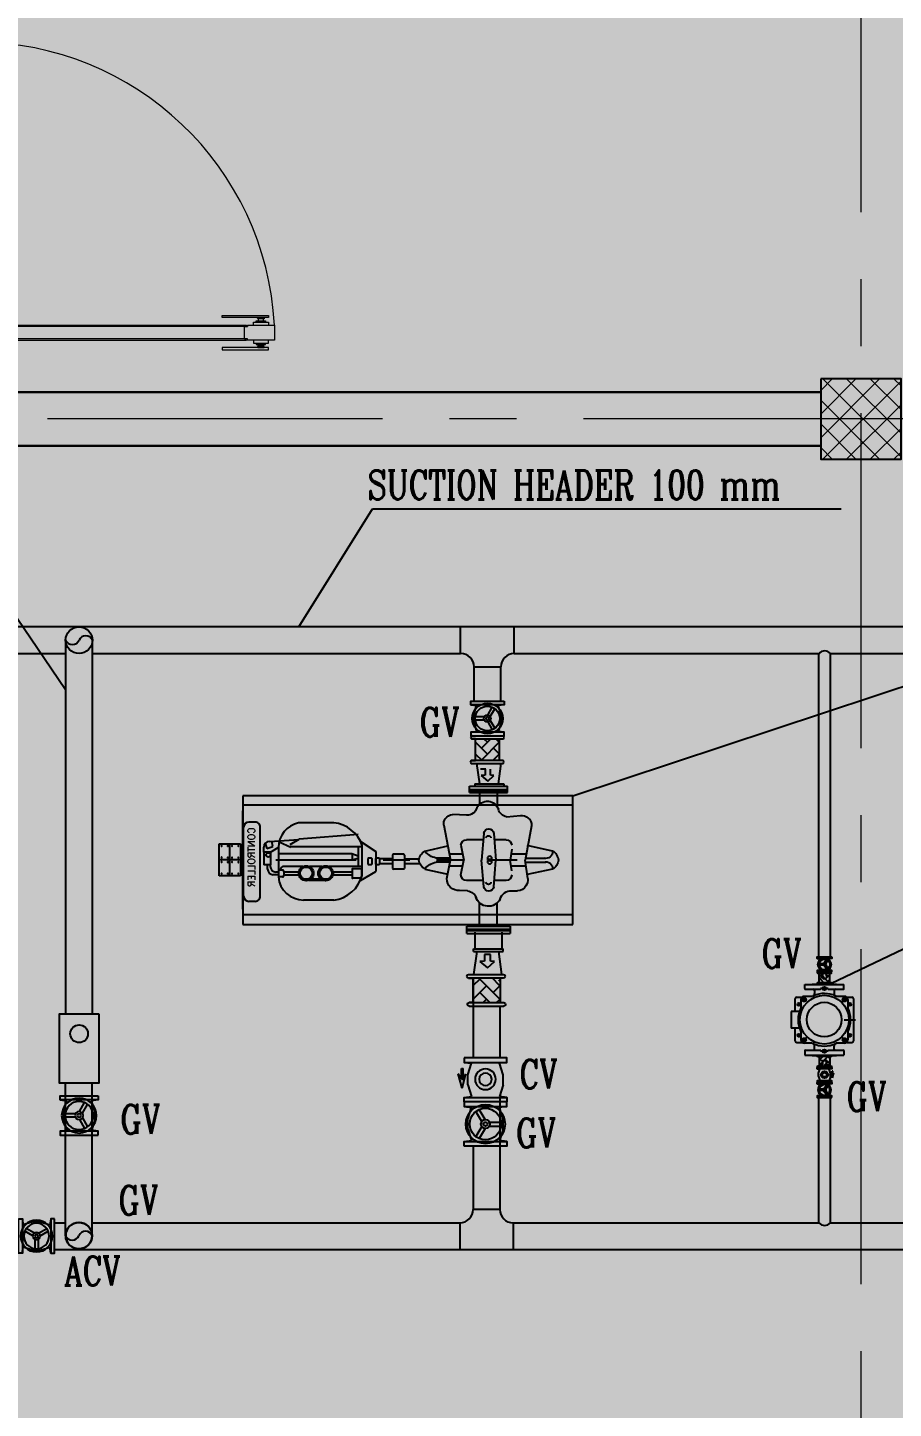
# Model space of a CAD drawing. Extents: x 846 to 947, y 375 to 797.
# Drawn here: x 849.46 to 852.7, y 404.79 to 409.94 of the extents above; entities that cross this region are included whole.
import ezdxf

# ---------------------------------------------------------------- set-up
doc = ezdxf.new("R2010")
doc.units = 0
doc.header["$MEASUREMENT"] = 0
doc.linetypes.add('CENTER', pattern=[2, 1.25, -0.25, 0.25, -0.25])
doc.linetypes.add('CENTERX2', pattern=[4, 2.5, -0.5, 0.5, -0.5])
doc.layers.get('0').update_dxf_attribs({"color": 252, "linetype": 'CONTINUOUS', "lineweight": 30})
for name, color, linetype, lineweight in [('axis', 252, 'CENTERX2', 5), ('Column', 252, 'CONTINUOUS', 25), ('Dim int', 252, 'CONTINUOUS', 5), ('DOOR', 252, 'CONTINUOUS', 9), ('hatch', 252, 'CONTINUOUS', 9), ('P-TEXT', 1, 'CONTINUOUS', 25), ('PIPING', 1, 'CONTINUOUS', 30), ('Wall', 252, 'CONTINUOUS', 30)]:
    doc.layers.add(name, color=color, linetype=linetype, lineweight=lineweight)
for name, color, linetype in [('BODY', 7, 'CONTINUOUS'), ('CENTER', 1, 'CENTER'), ('F-PROT-EQPM', 220, 'CONTINUOUS'), ('Fire Piping', 1, 'CONTINUOUS'), ('LINE3', 5, 'CONTINUOUS'), ('LINE5', 6, 'CONTINUOUS'), ('OBJ', 5, 'CONTINUOUS'), ('P-1', 2, 'CONTINUOUS'), ('PIP', 244, 'CONTINUOUS'), ('RIT', 3, 'CONTINUOUS'), ('service water pipe', 7, 'CONTINUOUS')]:
    doc.layers.add(name, color=color, linetype=linetype)
doc.styles.add('Annotative', font='arial.ttf', dxfattribs={"height": 0.25})
doc.styles.add('ROMANC', font='romanc', dxfattribs={"height": 250})
doc.styles.add('ROMANT', font='romant.shx')
doc.dimstyles.new('Structural Dim', dxfattribs={"dimtxt": 0.25, "dimasz": 0.1, "dimexe": 0.1, "dimexo": 0.0625, "dimgap": 0.09, "dimtad": 1, "dimdec": 4, "dimzin": 0, "dimdsep": 46, "dimtxsty": 'Annotative', "dimblk": 'ARCHTICK', "dimcen": 0.1, "dimdle": 0.05, "dimadec": 0, "dimazin": 0, "dimtfac": 1, "dimtdec": 4, "dimtofl": 0, "dimtmove": 1, "dimatfit": 2, "dimldrblk": 'ARCHTICK', "dimfxl": 0.1, "dimfxlon": 1, "dimtolj": 1, "dimtzin": 0, "dimarcsym": 0})

# ---------------------------------------------------------------- blocks, each defined once
blk = doc.blocks.new('A$C24535602')
at = {"color": 136}
for p, q in [((0.1009, -0.0215), (0.1009, -0.0505)), ((0.1009, -0.0505), (0.1632, -0.0505)), ((0.1631, -0.0215), (0.1631, -0.0505)), ((0.1632, -0.0215), (0.1632, -0.0505))]:
    blk.add_line(p, q, dxfattribs=at)
for centre, radius in [((0.1316, 0.0731), 0.0913), ((0.1315, 0.0727), 0.0647)]:
    blk.add_circle(centre, radius, dxfattribs=at)
at = {"layer": 'BODY', "color": 136, "linetype": 'Continuous'}
for p, q in [((0.0477, 0.1564), (0.0477, 0.1758)), ((0.2095, 0.1826), (0.0545, 0.1826)), ((0.2163, 0.1564), (0.2163, 0.1758)), ((0.0156, 0.146), (0, 0.146)), ((0.0227, 0.1097), (0.0342, 0.1097)), ((0.2484, 0.146), (0.264, 0.146)), ((0.0227, 0.0363), (0.0342, 0.0363)), ((0.0477, -0.0298), (0.0477, -0.0103)), ((0.1009, -0.0365), (0.0545, -0.0365)), ((0.2095, -0.0365), (0.1629, -0.0365)), ((0.2163, -0.0298), (0.2163, -0.0103))]:
    blk.add_line(p, q, dxfattribs=at)
at = {"layer": 'BODY', "color": 136}
for p, q in [((0.0569, 0.1605), (0.0875, 0.1605)), ((0.1765, 0.1605), (0.2071, 0.1605)), ((-0.0014, 0.0274), (-0.0014, 0.1187)), ((0, 0.026), (0, 0.146)), ((0.0183, 0.0877), (0.0183, 0.1433)), ((0.0446, 0.1481), (0.0446, 0.1175)), ((0.2194, 0.1481), (0.2194, 0.1175)), ((0.2413, 0.1097), (0.2298, 0.1097)), ((0.2457, 0.0877), (0.2457, 0.1433)), ((0.264, 0.0274), (0.264, 0.146)), ((0.2654, 0.0274), (0.2654, 0.1187)), ((0.0183, 0.0027), (0.0183, 0.0584)), ((0.2457, 0.0027), (0.2457, 0.0584)), ((0, 0), (0, 0.026)), ((0.0156, 0), (0, 0)), ((0.0446, 0.0286), (0.0446, -0.002)), ((0.2194, 0.0286), (0.2194, -0.002)), ((0.2413, 0.0363), (0.2298, 0.0363)), ((0.2484, 0), (0.264, 0)), ((0.264, 0), (0.264, 0.0274)), ((0.0446, -0.002), (0.0446, -0.002)), ((0.0569, -0.0144), (0.0875, -0.0144)), ((0.1765, -0.0144), (0.2071, -0.0144))]:
    blk.add_line(p, q, dxfattribs=at)
at = {"layer": 'BODY', "color": 136, "linetype": 'CENTERX2'}
for p, q in [((-0.0014, 0.1187), (0, 0.1187)), ((0.2654, 0.1187), (0.264, 0.1187)), ((-0.0014, 0.0274), (0, 0.0274)), ((0.2654, 0.0274), (0.264, 0.0274))]:
    blk.add_line(p, q, dxfattribs=at)
at = {"layer": 'BODY', "color": 136}
for centre, radius in [((0.0569, 0.1481), 0.00708), ((0.0745, 0.1681), 0.00562), ((0.1895, 0.1681), 0.00562), ((0.2071, 0.1481), 0.00708), ((0.0569, 0.1481), 0.00619), ((0.2071, 0.1481), 0.00619), ((0.0151, 0.073), 0.0064), ((0.2489, 0.073), 0.0064), ((0.0569, -0.002), 0.00708), ((0.0569, -0.002), 0.00619), ((0.2071, -0.002), 0.00708), ((0.2071, -0.002), 0.00619), ((0.0745, -0.0221), 0.00562), ((0.1895, -0.0221), 0.00562)]:
    blk.add_circle(centre, radius, dxfattribs=at)
for centre, radius, start, end in [((0.0569, 0.1481), 0.0124, 90, 180), ((0.132, 0.073), 0.0981, 63.0494, 116.9506), ((0.2071, 0.1481), 0.0124, 0, 90), ((0.132, 0.073), 0.0981, 154.2157, 204.7815), ((0.0342, 0.1203), 0.0106, 270, 334.2157), ((0.132, 0.073), 0.0981, 153.0494, 154.2157), ((0.132, 0.073), 0.0981, 25.7843, 26.9506), ((0.132, 0.073), 0.0981, 334.2157, 25.7843), ((0.2298, 0.1203), 0.0106, 205.7843, 270), ((0.021, 0.0877), 0.0027, 180, 248.3314), ((0.021, 0.0584), 0.0027, 111.6686, 180), ((0.243, 0.0877), 0.0027, 291.6686, 0), ((0.243, 0.0584), 0.0027, 0, 68.3314), ((0.0156, 0.0027), 0.0027, 270, 0), ((0.0342, 0.0258), 0.0106, 25.7843, 90), ((0.132, 0.073), 0.0981, 204.7815, 206.9506), ((0.132, 0.073), 0.0981, 333.0494, 334.2157), ((0.2298, 0.0258), 0.0106, 90, 154.2157), ((0.2484, 0.0027), 0.0027, 180, 270), ((0.0569, -0.002), 0.0124, 180, 270), ((0.132, 0.073), 0.0981, 243.0494, 296.9506), ((0.2071, -0.002), 0.0124, 270, 0)]:
    blk.add_arc(centre, radius, start, end, dxfattribs=at)
at = {"layer": 'BODY', "color": 136, "linetype": 'Continuous'}
for centre, radius, start, end in [((0.0545, 0.1758), 0.00674, 90, 180), ((0.2095, 0.1758), 0.00674, 0, 90), ((0.0156, 0.1433), 0.0027, 0, 90), ((0.0227, 0.1142), 0.00449, 180, 270), ((0.2413, 0.1142), 0.00449, 270, 0), ((0.2484, 0.1433), 0.0027, 90, 180), ((0.0227, 0.0318), 0.00449, 90, 180), ((0.2413, 0.0318), 0.00449, 0, 90), ((0.0545, -0.0298), 0.00674, 180, 270), ((0.2095, -0.0298), 0.00674, 270, 0)]:
    blk.add_arc(centre, radius, start, end, dxfattribs=at)
at = {"layer": 'CENTER', "color": 136}
for p, q in [((0.068, 0.1681), (0.0814, 0.1681)), ((0.0745, 0.1749), (0.0745, 0.161)), ((0.196, 0.1681), (0.1826, 0.1681)), ((0.1895, 0.1749), (0.1895, 0.161)), ((0.066, 0.1391), (0.0507, 0.1543)), ((0.198, 0.1391), (0.2116, 0.1526)), ((0.0151, 0.0872), (0.0151, 0.0587)), ((0.2489, 0.0872), (0.2489, 0.0587)), ((0.0635, 0.0045), (0.0499, -0.0091)), ((0.198, 0.007), (0.2116, -0.0066)), ((0.068, -0.0221), (0.0814, -0.0221)), ((0.0745, -0.0284), (0.0745, -0.0146)), ((0.0745, -0.0288), (0.0745, -0.015)), ((0.196, -0.0221), (0.1826, -0.0221)), ((0.1895, -0.0288), (0.1895, -0.015))]:
    blk.add_line(p, q, dxfattribs=at)
at = {"layer": 'CENTER', "color": 136, "linetype": 'Continuous'}
for p, q in [((0.132, 0.1712), (0.132, 0.1898)), ((0.132, 0.1473), (0.132, 0.1632))]:
    blk.add_line(p, q, dxfattribs=at)
at = {"layer": 'OBJ', "color": 136, "linetype": 'Continuous'}
for points in [[(-0.018, 0.0729), (-0.0314, 0.0586), (-0.032, 0.0669), (-0.0463, 0.0669), (-0.0463, 0.0795), (-0.032, 0.0795), (-0.0314, 0.0889), (-0.018, 0.0729)], [(0.3121, 0.0729), (0.2987, 0.0586), (0.2981, 0.0669), (0.2838, 0.0669), (0.2838, 0.0795), (0.2981, 0.0795), (0.2987, 0.0889), (0.3121, 0.0729)]]:
    blk.add_lwpolyline(points, dxfattribs=at)
blk = doc.blocks.new('A$C20064249')
at = {"layer": 'service water pipe'}
h = blk.add_hatch(dxfattribs=at)
h.set_pattern_fill('AR-HBONE', color=1, scale=0.01, style=0)
h.set_pattern_definition([(45, (-1041.700677, 4589.40793), (0.08467176175, 0), [0.1796159307, -0.059871977]), (315, (-1041.65834, 4589.450266), (0.08467176175, 0), [0.1796159307, -0.059871977])])
h.paths.add_polyline_path([(0.1772, 0.209), (0.0221, 0.209), (0.0221, 0.0379), (0.1772, 0.0379)])
at = {"layer": 'service water pipe', "color": 1}
for p, q in [((0, 0.0137), (0, 0.2327)), ((0.0221, 0.0137), (0.0221, 0.2327)), ((0.0221, 0.209), (0.0221, 0.2327)), ((0.1772, 0.209), (0.0221, 0.209)), ((0.1559, 0.209), (0.163, 0.202)), ((0.1772, 0.2301), (0.1772, 0.0108)), ((0.1772, 0.2301), (0.1772, 0.209)), ((0.1993, 0.0111), (0.1993, 0.2304)), ((0.1772, 0.0379), (0.0221, 0.0379)), ((0.1772, 0.0379), (0.0221, 0.0379)), ((0.0221, 0.0379), (0.0221, 0.0137)), ((0.1772, 0.0111), (0.1772, 0.0379)), ((0.1772, 0.031), (0.1772, 0.0379))]:
    blk.add_line(p, q, dxfattribs=at)
for centre, start, end in [((0.0111, 0.2327), 89.99729, 179.99729), ((0.0111, 0.2327), 359.99729, 89.99729), ((0.1883, 0.2301), 89.99729, 179.99729), ((0.1883, 0.2301), 359.99729, 89.99729), ((0.0111, 0.0137), 179.99729, 269.99729), ((0.0111, 0.0137), 269.99729, 359.99729), ((0.1883, 0.0111), 179.99729, 269.99729), ((0.1883, 0.0111), 269.99729, 359.99729)]:
    blk.add_arc(centre, 0.0111, start, end, dxfattribs=at)
blk = doc.blocks.new('A$C1FE32D6A')
at = {"color": 1}
for p, q in [((0.0258, 0.2378), (0.031, 0.1968)), ((0.2217, 0.2378), (0.2166, 0.1968)), ((0.0959, 0.2172), (0.031, 0.1968)), ((0.1097, 0.1395), (0.0535, 0.172)), ((0.0959, 0.2172), (0.1516, 0.2172)), ((0.1379, 0.1395), (0.1941, 0.172)), ((0.1516, 0.2172), (0.2166, 0.1968)), ((0.0988, 0.1208), (0.0426, 0.1532)), ((0.1129, 0.0964), (0.1129, 0.0315)), ((0.1346, 0.0964), (0.1346, 0.0315)), ((0.1487, 0.1208), (0.2049, 0.1532)), ((0.0258, 0), (0.031, 0.041)), ((0.0959, 0.0206), (0.031, 0.041)), ((0.0959, 0.0206), (0.1516, 0.0206)), ((0.1516, 0.0206), (0.2166, 0.041)), ((0.2217, 0), (0.2166, 0.041))]:
    blk.add_line(p, q, dxfattribs=at)
for points in [[(0, 0.2378), (0.0259, 0.2378), (0.0259, 0), (0, 0)], [(0.2475, 0.2378), (0.2216, 0.2378), (0.2216, 0), (0.2475, 0)]]:
    blk.add_lwpolyline(points, close=True, dxfattribs=at)
for radius in [0.1097, 0.0881, 0.025, 0.0111]:
    blk.add_circle((0.1238, 0.1189), radius, dxfattribs=at)
blk = doc.blocks.new('A$C368C4DF1')
at = {"color": 1}
for p, q in [((-0.0948, 0.1189), (-0.0896, 0.0779)), ((-0.0246, 0.0983), (-0.0896, 0.0779)), ((0, 0.1349), (-0.06, 0.1349)), ((-0.06, 0.1349), (-0.06, 0.1255)), ((0, 0.1255), (-0.06, 0.1255)), ((0.0498, 0.1302), (-0.0313, 0.153)), ((0, 0.1349), (-0.0313, 0.153)), ((0.0498, 0.1302), (-0.0308, 0.1092)), ((-0.0006, 0.1255), (-0.0308, 0.1092)), ((0.031, 0.0983), (-0.0246, 0.0983)), ((0, 0.1349), (0, 0.1255)), ((0.031, 0.0983), (0.096, 0.0779)), ((0.1012, 0.1189), (0.096, 0.0779)), ((-0.0948, -0.1189), (-0.0896, -0.0779)), ((-0.0246, -0.0983), (-0.0896, -0.0779)), ((0.031, -0.0983), (-0.0246, -0.0983)), ((0.031, -0.0983), (0.096, -0.0779)), ((0.1012, -0.1189), (0.096, -0.0779))]:
    blk.add_line(p, q, dxfattribs=at)
for points in [[(-0.1206, 0.1189), (-0.0946, 0.1189), (-0.0946, -0.1189), (-0.1206, -0.1189)], [(0.1269, 0.1189), (0.101, 0.1189), (0.101, -0.1189), (0.1269, -0.1189)]]:
    blk.add_lwpolyline(points, close=True, dxfattribs=at)
for radius in [0.058, 0.0351]:
    blk.add_circle((0, 0), radius, dxfattribs=at)
blk = doc.blocks.new('ETRTR R')
at = {"layer": 'CENTER', "color": 136}
blk.add_line((131268.2, -629653.4, 0), (131268.2, -628424.1, 0), dxfattribs=at)
at = {"layer": 'F-PROT-EQPM', "color": 136, "ltscale": 425}
for p, q in [((131341.8, -628264.1, 0), (131192.3, -628264.1, 0)), ((131192.3, -628264.1, 0), (131192.3, -628363.8, 0)), ((131267.1, -628363.8, 0), (131267.1, -628264.1, 0)), ((131341.8, -628363.8, 0), (131341.8, -628264.1, 0)), ((131341.8, -628313.9, 0), (131192.3, -628313.9, 0)), ((131192.3, -628363.8, 0), (131341.8, -628363.8, 0)), ((130953.5, -629432.3, 0), (130923.4, -629432.3, 0)), ((130923.4, -629432.3, 0), (130923.4, -629608.2, 0)), ((130939.2, -629432.3, 0), (130939.2, -629608.2, 0)), ((130943.1, -629432.3, 0), (130943.1, -629608.2, 0)), ((130953.5, -629432.3, 0), (130953.5, -629608.2, 0)), ((131576.8, -629418.8, 0), (131576.8, -629621.6, 0)), ((131610.6, -629418.8, 0), (131576.8, -629418.8, 0)), ((131590.5, -629418.8, 0), (131590.5, -629621.6, 0)), ((131596.9, -629418.8, 0), (131596.9, -629621.6, 0)), ((131610.6, -629418.8, 0), (131610.6, -629621.6, 0)), ((130953.5, -629460.2, 0), (130953.5, -629580.2, 0)), ((131576.8, -629460.2, 0), (131576.8, -629580.2, 0)), ((130953.5, -629608.2, 0), (130923.4, -629608.2, 0)), ((131576.8, -629621.6, 0), (131610.6, -629621.6, 0))]:
    blk.add_line(p, q, dxfattribs=at)
at = {"layer": 'F-PROT-EQPM', "color": 136, "ltscale": 425, "extrusion": (4.93434e-17, 4.93434e-17, -1)}
for centre, start_param, end_param in [((131202.6, -628274.9, 0), 2.356194, 5.497787), ((131202.6, -628274.9, 0), -0.785398, 2.356194), ((131256.6, -628274.9, 0), 2.356194, 5.497787), ((131256.6, -628274.9, 0), -0.785398, 2.356194), ((131277.5, -628274.9, 0), 2.356194, 5.497787), ((131277.5, -628274.9, 0), -0.785398, 2.356194), ((131331.5, -628274.9, 0), 2.356194, 5.497787), ((131331.5, -628274.9, 0), -0.785398, 2.356194), ((131202.5, -628352.9, 0), -0.785398, 2.356194), ((131277.5, -628352.9, 0), 2.356194, 5.497787), ((131331.5, -628352.9, 0), -0.785398, 2.356194)]:
    blk.add_ellipse(centre, major_axis=(1.01, 1.01), ratio=1, start_param=start_param, end_param=end_param, dxfattribs=at)
at = {"layer": 'F-PROT-EQPM', "color": 136, "ltscale": 425, "extrusion": (1e-16, 1e-16, -1)}
for centre, start_param, end_param in [((131202.6, -628304.3, 0), 3.926991, 7.068583), ((131202.6, -628323.6, 0), 3.926991, 7.068583), ((131202.6, -628304.3, 0), 0.785398, 3.926991), ((131256.6, -628304.3, 0), 3.926991, 7.068583), ((131256.6, -628323.6, 0), 3.926991, 7.068583), ((131256.6, -628304.3, 0), 0.785398, 3.926991), ((131256.6, -628323.6, 0), 0.785398, 3.926991), ((131277.5, -628304.3, 0), 0.785398, 3.926991), ((131331.5, -628304.3, 0), 3.926991, 7.068583), ((131331.5, -628323.6, 0), 3.926991, 7.068583), ((131331.5, -628304.3, 0), 0.785398, 3.926991), ((131331.5, -628323.6, 0), 0.785398, 3.926991), ((131202.5, -628352.9, 0), 3.926991, 7.068583), ((131256.6, -628352.9, 0), 3.926991, 7.068583), ((131256.6, -628352.9, 0), 0.785398, 3.926991), ((131277.5, -628352.9, 0), 0.785398, 3.926991), ((131331.5, -628352.9, 0), 3.926991, 7.068583)]:
    blk.add_ellipse(centre, major_axis=(-1.01, 1.01), ratio=1, start_param=start_param, end_param=end_param, dxfattribs=at)
at = {"layer": 'F-PROT-EQPM', "color": 136, "ltscale": 425, "extrusion": (4.93435e-17, 4.93435e-17, -1)}
for centre, start_param, end_param in [((131202.6, -628323.6, 0), -0.785398, 2.356194), ((131277.5, -628304.3, 0), 2.356194, 5.497787), ((131277.5, -628323.6, 0), 2.356194, 5.497787), ((131277.5, -628323.6, 0), -0.785398, 2.356194)]:
    blk.add_ellipse(centre, major_axis=(1.01, 1.01), ratio=1, start_param=start_param, end_param=end_param, dxfattribs=at)
at = {"layer": 'LINE3', "color": 136}
for p, q in [((131173.1, -629497.4, 0), (131173.1, -629418, 0)), ((131199.4, -629391.7, 0), (131268.2, -629404.4, 0)), ((131337, -629391.7, 0), (131268.2, -629404.4, 0)), ((131363.3, -629497.4, 0), (131363.3, -629418, 0)), ((131143.7, -629498.3, 0), (131268.2, -629488.3, 0)), ((131392.7, -629498.3, 0), (131268.2, -629488.3, 0)), ((131143.7, -629544.9, 0), (131268.2, -629554.8, 0)), ((131173.1, -629602.1, 0), (131173.1, -629545.7, 0)), ((131392.7, -629544.9, 0), (131268.2, -629554.8, 0)), ((131363.3, -629602.1, 0), (131363.3, -629545.7, 0)), ((131217.9, -629628.5, 0), (131268.2, -629621.8, 0)), ((131318.5, -629628.5, 0), (131268.2, -629621.8, 0))]:
    blk.add_line(p, q, dxfattribs=at)
for centre, radius, start, end in [((131199.4, -629418, 0), 26.3, 90, 180), ((131337, -629418, 0), 26.3, 0, 90), ((131146.4, -629521.6, 0), 23.4, 96.62297, 263.37703), ((131390, -629521.6, 0), 23.4, 276.62297, 83.37703), ((131166.2, -629520, 0), 11.7, 96.62297, 263.37703), ((131370.1, -629520, 0), 11.7, 276.62297, 83.37703), ((131199.4, -629602.1, 0), 26.3, 180, 270), ((131337, -629602.1, 0), 26.3, 270, 0)]:
    blk.add_arc(centre, radius, start, end, dxfattribs=at)
at = {"layer": 'LINE5', "color": 136}
for p, q in [((130968.2, -628374.2, 0), (131568.2, -628374.2, 0)), ((130968.2, -629914.2, 0), (130968.2, -628374.2, 0)), ((131012.3, -629914.2, 0), (131012.3, -628374.2, 0)), ((131497.3, -628374.2, 0), (131039, -628374.2, 0)), ((131524, -629914.2, 0), (131524, -628374.2, 0)), ((131568.2, -628374.2, 0), (131568.2, -629914.2, 0)), ((131203.6, -628540.1, 0), (131348.6, -628540.1, 0)), ((131094.2, -628797.9, 0), (131094.2, -628634.2, 0)), ((131454.8, -628798.4, 0), (131454.8, -628657.9, 0)), ((131343.8, -628931.1, 0), (131198.8, -628931.1, 0)), ((131058.2, -629418.2, 0), (131054.9, -629352.9, 0)), ((131106, -629311.6, 0), (131268.2, -629342.3, 0)), ((131354.8, -629326.2, 0), (131268.2, -629342.3, 0)), ((131411.3, -629422.6, 0), (131409.5, -629385.2, 0)), ((131065.9, -629603.9, 0), (131059.6, -629669, 0)), ((131411.2, -629629.3, 0), (131412.2, -629656.3, 0)), ((131108, -629721.1, 0), (131268.2, -629691.5, 0)), ((131354.4, -629703.1, 0), (131268.2, -629691.5, 0)), ((131568.2, -629914.2, 0), (130968.2, -629914.2, 0))]:
    blk.add_line(p, q, dxfattribs=at)
for centre, radius, start, end in [((131356.4, -629379.6, 0), 53.4, 354.01763, 91.70398), ((131463.2, -629414, 0), 52.6, 189.50046, 254.39661), ((131422.2, -629520.2, 0), 61.6, 296.90093, 73.01907), ((131463.6, -629625.9, 0), 52.6, 104.99136, 183.72888), ((131361.1, -629653.2, 0), 50.4, 262.33356, 303.67246), ((131359.8, -629651.3, 0), 52.6, 303.67246, 354.58304)]:
    blk.add_arc(centre, radius, start, end, dxfattribs=at)
at = {"layer": 'LINE5', "color": 136, "extrusion": (5.89983e-17, 9.86549e-17, -1)}
blk.add_ellipse((131210.6, -628658.8, 0), major_axis=(118.9, 3.9), ratio=1, start_param=3.382784, end_param=4.742008, dxfattribs=at)
at = {"layer": 'LINE5', "color": 136, "extrusion": (6.11925e-17, 1.00581e-16, -1)}
blk.add_ellipse((131335.8, -628658.3, 0), major_axis=(-119, 1.8), ratio=1, start_param=1.648356, end_param=3.123444, dxfattribs=at)
at = {"layer": 'LINE5', "color": 136, "extrusion": (6.01146e-17, 9.93235e-17, -1)}
blk.add_ellipse((131251.9, -628781.2, 0), major_axis=(158.6, 2.7), ratio=1, start_param=1.916941, end_param=3.05271, dxfattribs=at)
at = {"layer": 'LINE5', "color": 136, "extrusion": (5.28554e-17, 7.1642e-17, -1)}
blk.add_ellipse((131300.6, -628781.3, 0), major_axis=(133.4, 80.2), ratio=0.990827, start_param=0.65654, end_param=1.870016, dxfattribs=at)
at = {"layer": 'LINE5', "color": 136}
for centre, major_axis, start_param, end_param in [((131101.2, -629357.3, 0), (-32.9, 32.9), -0.197703, 0.690854), ((131100.1, -629355.7, 0), (31.5, 31.5), 0.651593, 1.373094), ((131011.8, -629421.2, 0), (-46.5, 1), 1.853371, 3.2276), ((131048.4, -629514.7, 0), (-54.5, 0.8), -1.085703, 1.290007), ((131020, -629611.6, 0), (-32.9, 32.9), 4.092805, 5.225457), ((131106.6, -629673.9, 0), (-47.2, 2), -0.062242, 1.642706)]:
    blk.add_ellipse(centre, major_axis=major_axis, ratio=1, start_param=start_param, end_param=end_param, dxfattribs=at)
at = {"layer": 'P-1', "color": 136}
for p, q in [((131205.5, -628514.2, 0), (131180.1, -628508.8, 0)), ((131191.5, -628478.1, 0), (131214.9, -628486.1, 0)), ((131214.9, -628486.1, 0), (131205.5, -628514.2, 0)), ((131231, -628503.5, 0), (131210.2, -628539.6, 0))]:
    blk.add_line(p, q, dxfattribs=at)
at = {"layer": 'P-1', "color": 136, "extrusion": (5.63761e-17, 5.63761e-17, -1)}
blk.add_ellipse((131244.4, -628492.8, 0), major_axis=(7.1, 7.1), ratio=1, dxfattribs=at)
at = {"layer": 'P-1', "color": 136, "extrusion": (1e-16, 1e-16, -1)}
for centre, major_axis, start_param, end_param in [((131310.9, -628562.7, 0), (-8.87, 8.87), 5.385405, 7.402749), ((131329.7, -628669.4, 0), (-24.6, 24.6), 3.812986399927858, 10.09617170710744)]:
    blk.add_ellipse(centre, major_axis=major_axis, ratio=1, start_param=start_param, end_param=end_param, dxfattribs=at)
at = {"layer": 'P-1', "color": 136, "extrusion": (5.99534e-17, 5.99534e-17, -1)}
for centre in [(131329.2, -628670, 0), (131329.2, -628760.8, 0)]:
    blk.add_ellipse(centre, major_axis=(20, 20), ratio=1, start_param=2.248304467137339, end_param=8.531489774316924, dxfattribs=at)
at = {"layer": 'P-1', "color": 136, "extrusion": (5.88424e-17, 5.88424e-17, -1)}
blk.add_ellipse((131329.7, -628760.2, 0), major_axis=(24.6, 24.6), ratio=1, start_param=2.241564403122129, end_param=8.524749710301716, dxfattribs=at)
at = {"layer": 'PIP', "color": 136}
for p, q in [((130953.5, -629478.8, 0), (131012.3, -629478.8, 0)), ((131576.8, -629478.8, 0), (131467.8, -629478.8, 0)), ((130953.5, -629561.1, 0), (131019.9, -629561.1, 0)), ((131576.8, -629561.1, 0), (131468.2, -629561.1, 0))]:
    blk.add_line(p, q, dxfattribs=at)
at = {"layer": 'RIT', "color": 136}
for p, q in [((131090.6, -628431.3, 0), (131090.6, -628402, 0)), ((131436.5, -628377.8, 0), (131114.8, -628377.8, 0)), ((131460.7, -628431.3, 0), (131460.7, -628402, 0)), ((131436.5, -628455.6, 0), (131114.8, -628455.6, 0)), ((131231.2, -628472.1, 0), (131207.3, -628472.1, 0)), ((131231.5, -628471.3, 0), (131291, -628471.3, 0)), ((131231.5, -628503.2, 0), (131231.5, -628471.3, 0)), ((131291, -628503.2, 0), (131291, -628471.3, 0)), ((131180.8, -628498.5, 0), (131172.1, -628635.9, 0)), ((131231.6, -628503.2, 0), (131291.1, -628503.2, 0)), ((131310.2, -628489.5, 0), (131291, -628489.5, 0)), ((131297.4, -628502.4, 0), (131291, -628502.4, 0)), ((131323.9, -628539.9, 0), (131323.9, -628528.8, 0)), ((131336.7, -628539.9, 0), (131336.7, -628516, 0)), ((131195.7, -628594.9, 0), (131171, -628637.5, 0)), ((131182.7, -628543.6, 0), (131207.3, -628597.7, 0)), ((131206.6, -628930.2, 0), (131206.6, -628595.9, 0)), ((131239.2, -628884, 0), (131239.2, -628540.1, 0)), ((131268.4, -628884, 0), (131268.4, -628540.1, 0)), ((131298.4, -628653.9, 0), (131298.4, -628561.3, 0)), ((131315, -628558.6, 0), (131315, -628547.2, 0)), ((131322.3, -628539.9, 0), (131338.9, -628539.9, 0)), ((131322.3, -628565.9, 0), (131338.9, -628565.9, 0)), ((131324.9, -628634.8, 0), (131324.9, -628565.9, 0)), ((131339.2, -628635.8, 0), (131339.2, -628565.9, 0)), ((131346.3, -628558.6, 0), (131346.3, -628547.2, 0)), ((131148.4, -628912.5, 0), (131171, -628637.5, 0)), ((131298.4, -628744.7, 0), (131298.4, -628684.8, 0)), ((131357, -628738.5, 0), (131357, -628691, 0)), ((131363.1, -628750.7, 0), (131363.1, -628681.2, 0)), ((131298.4, -628928.8, 0), (131298.4, -628775.6, 0)), ((131324.9, -628884, 0), (131324.9, -628794.7, 0)), ((131339.2, -628884, 0), (131339.2, -628793.7, 0)), ((131180.7, -628921, 0), (131228.5, -628994.3, 0)), ((131206.6, -628912.5, 0), (131298.4, -628912.5, 0)), ((131239.2, -628884, 0), (131268.4, -628884, 0)), ((131250.5, -628912.6, 0), (131239.3, -628883, 0)), ((131261.5, -628912.5, 0), (131268.4, -628884, 0)), ((131308.8, -628924.2, 0), (131308.8, -628886.9, 0)), ((131311.8, -628884, 0), (131349.8, -628884, 0)), ((131362.9, -628922.8, 0), (131321.6, -628994.3, 0)), ((131352.7, -628924.2, 0), (131352.7, -628886.9, 0)), ((131258.5, -628972.6, 0), (131258.5, -628960.6, 0)), ((131261.4, -628957.6, 0), (131286.8, -628957.6, 0)), ((131261.4, -628975.5, 0), (131286.8, -628975.5, 0)), ((131289.8, -628972.6, 0), (131289.8, -628960.6, 0)), ((131311.8, -628927.1, 0), (131349.8, -628927.1, 0)), ((131228.5, -628994.3, 0), (131321.6, -628994.3, 0)), ((131258.5, -629008.6, 0), (131258.5, -628996.6, 0)), ((131261.4, -628993.7, 0), (131286.8, -628993.7, 0)), ((131261.4, -629011.6, 0), (131286.8, -629011.6, 0)), ((131262.5, -629072.5, 0), (131262.5, -629011.6, 0)), ((131286.2, -629072.5, 0), (131286.2, -629011.6, 0)), ((131289.8, -629008.6, 0), (131289.8, -628996.6, 0)), ((131241, -629124.8, 0), (131241, -629076.4, 0)), ((131244.8, -629072.5, 0), (131306.9, -629072.5, 0)), ((131310.7, -629124.8, 0), (131310.7, -629076.4, 0)), ((131244.8, -629128.6, 0), (131306.9, -629128.6, 0)), ((131262.5, -629128.6, 0), (131262.5, -629196.8, 0)), ((131286.2, -629201.3, 0), (131286.2, -629128.6, 0)), ((131226, -629223.2, 0), (131202.3, -629330.1, 0)), ((131310.4, -629223.2, 0), (131334, -629330.1, 0)), ((131258.8, -629340.5, 0), (131258.8, -629275.6, 0)), ((131277.5, -629340.5, 0), (131277.5, -629275.6, 0)), ((131240.4, -629396, 0), (131240.4, -629337.1, 0)), ((131295.9, -629396, 0), (131295.9, -629337.1, 0)), ((131240.4, -629693.6, 0), (131240.4, -629625.5, 0)), ((131295.9, -629693.6, 0), (131295.9, -629625.5, 0)), ((131258.8, -629692.8, 0), (131258.8, -629787.1, 0)), ((131277.5, -629692.8, 0), (131277.5, -629787.1, 0)), ((131226, -629818.9, 0), (131200.2, -629700.7, 0)), ((131310.4, -629818.9, 0), (131336.1, -629700.7, 0))]:
    blk.add_line(p, q, dxfattribs=at)
for centre in [(131260.6, -629525.7, 0), (131275.8, -629525.7, 0)]:
    blk.add_circle(centre, 10.6, dxfattribs=at)
for centre, radius, start, end in [((131276.8, -629255.2, 0), 60.1, 98.29214, 147.83572), ((131167.3, -629294.6, 0), 93.4, 11.72987, 50.38012), ((131259.5, -629255.2, 0), 60.1, 32.16428, 81.70786), ((131369, -629294.6, 0), 93.4, 129.61988, 168.27013), ((131275.9, -629787.3, 0), 60.1, 212.16428, 262.5798), ((131229, -629788.5, 0), 31.1, 266.10297, 17.17782), ((131260.4, -629787.3, 0), 60.1, 277.4202, 327.83572), ((131307.3, -629788.5, 0), 31.1, 162.82218, 273.89703)]:
    blk.add_arc(centre, radius, start, end, dxfattribs=at)
at = {"layer": 'RIT', "color": 136, "extrusion": (1e-16, 1e-16, -1)}
for centre, major_axis, start_param, end_param in [((131114.8, -628402, 0), (-17.1, 17.1), 5.497787, 7.068583), ((131207.3, -628498.5, 0), (-18.7, 18.7), 5.497787, 7.068583), ((131436.5, -628431.3, 0), (-17.1, 17.1), 2.356194, 3.926991), ((131297.4, -628528.8, 0), (-18.7, 18.7), 0.785398, 2.356194), ((131322.3, -628547.2, 0), (-5.19, 5.19), 5.497787, 7.068583), ((131338.9, -628558.6, 0), (-5.19, 5.19), 2.356194, 3.926991), ((131311.8, -628886.9, 0), (-2.08, 2.08), 5.497787, 7.068583), ((131261.4, -628960.6, 0), (-2.08, 2.08), 5.497787, 7.068583), ((131286.8, -628972.6, 0), (-2.08, 2.08), 2.356194, 3.926991), ((131349.8, -628924.2, 0), (-2.08, 2.08), 2.356194, 3.926991), ((131261.4, -628996.6, 0), (-2.08, 2.08), 5.497787, 7.068583), ((131286.8, -629008.6, 0), (-2.08, 2.08), 2.356194, 3.926991), ((131244.8, -629076.4, 0), (-2.7, 2.7), 5.497787, 7.068583), ((131244.8, -629124.8, 0), (-2.7, 2.7), 3.926991, 5.497787)]:
    blk.add_ellipse(centre, major_axis=major_axis, ratio=1, start_param=start_param, end_param=end_param, dxfattribs=at)
at = {"layer": 'RIT', "color": 136, "extrusion": (6.12483e-17, 6.12483e-17, -1)}
for centre, start_param, end_param in [((131436.5, -628402, 0), -0.785398, 0.785398), ((131114.8, -628431.3, 0), 2.356194, 3.926991)]:
    blk.add_ellipse(centre, major_axis=(17.1, 17.1), ratio=1, start_param=start_param, end_param=end_param, dxfattribs=at)
at = {"layer": 'RIT', "color": 136, "extrusion": (5.88178e-17, 5.88178e-17, -1)}
blk.add_ellipse((131310.2, -628516, 0), major_axis=(18.7, 18.7), ratio=1, start_param=-0.785398, end_param=0.785398, dxfattribs=at)
at = {"layer": 'RIT', "color": 136, "extrusion": (5.77484e-17, 5.77484e-17, -1)}
for centre, start_param, end_param in [((131322.3, -628558.6, 0), 2.356194, 3.926991), ((131338.9, -628547.2, 0), -0.785398, 0.785398)]:
    blk.add_ellipse(centre, major_axis=(5.19, 5.19), ratio=1, start_param=start_param, end_param=end_param, dxfattribs=at)
at = {"layer": 'RIT', "color": 136, "extrusion": (4.81237e-17, 4.81237e-17, -1)}
for centre, start_param, end_param in [((131349.8, -628886.9, 0), -0.785398, 0.785398), ((131261.4, -628972.6, 0), 2.356194, 3.926991), ((131286.8, -628960.6, 0), -0.785398, 0.785398), ((131311.8, -628924.2, 0), 2.356194, 3.926991), ((131261.4, -629008.6, 0), 2.356194, 3.926991), ((131286.8, -628996.6, 0), -0.785398, 0.785398)]:
    blk.add_ellipse(centre, major_axis=(2.08, 2.08), ratio=1, start_param=start_param, end_param=end_param, dxfattribs=at)
at = {"layer": 'RIT', "color": 136, "extrusion": (5.55273e-17, 5.55273e-17, -1)}
for centre, start_param, end_param in [((131306.9, -629076.4, 0), -0.785398, 0.785398), ((131306.9, -629124.8, 0), 0.785398, 2.356194)]:
    blk.add_ellipse(centre, major_axis=(2.7, 2.7), ratio=1, start_param=start_param, end_param=end_param, dxfattribs=at)
at = {"layer": 'RIT', "color": 136, "style": 'ROMANT'}
blk.add_text('CONTROLLER', height=32.65, dxfattribs=at).set_placement((131116, -628430.8, 0))
blk = doc.blocks.new('_ArchTick')
at = {"color": 0, "linetype": 'ByBlock', "const_width": 0.15}
blk.add_lwpolyline([(-0.5, -0.5), (0.5, 0.5)], dxfattribs=at)
blk = doc.blocks.new('d999')
at = {"layer": 'DOOR', "color": 252}
for p, q in [((254.7802, 80.9565), (253.8803, 80.9565)), ((253.8803, 80.9515), (254.7802, 80.9515)), ((253.8803, 80.9049), (254.7802, 80.9049)), ((254.7802, 80.8999), (253.8803, 80.8999))]:
    blk.add_line(p, q, dxfattribs=at)
at = {"layer": 'DOOR', "color": 251}
blk.add_line((254.9857, 80.9449), (254.9857, 79.856), dxfattribs=at)
at = {"layer": 'DOOR', "color": 1}
for points in [[(253.9693, 80.9844), (253.9693, 80.9924), (253.797, 80.9924), (253.797, 80.9844)], [(253.8148, 80.9727), (253.8148, 80.9791), (253.835, 80.9791), (253.835, 80.9727)], [(253.8148, 80.8838), (253.8148, 80.8773), (253.835, 80.8773), (253.835, 80.8838)], [(253.9693, 80.8721), (253.9693, 80.864), (253.797, 80.864), (253.797, 80.8721)]]:
    blk.add_lwpolyline(points, close=True, dxfattribs=at)
for points in [[(253.8151, 80.9844, 1), (253.8151, 80.9791), (253.8151, 80.9791), (253.8347, 80.9791), (253.8347, 80.9791, 1), (253.8347, 80.9844), (253.8347, 80.9844)], [(253.8151, 80.8721, -1), (253.8151, 80.8773), (253.8151, 80.8773), (253.8347, 80.8773), (253.8347, 80.8773, -1), (253.8347, 80.8721), (253.8347, 80.8721)]]:
    blk.add_lwpolyline(points, format="xyb", close=True, dxfattribs=at)
at = {"layer": 'DOOR', "color": 5}
for points in [[(254.9857, 81.0004), (254.8857, 81.0004), (254.8857, 80.956), (254.9236, 80.956), (254.9236, 80.9449), (254.9857, 80.9449)], [(253.8747, 80.9515), (253.8858, 80.9515), (253.8858, 80.9049), (253.8747, 80.9049), (253.8747, 80.9004), (253.7747, 80.9004), (253.7747, 80.9004), (253.7747, 80.956), (253.8747, 80.956)], [(254.7857, 80.9515), (254.7746, 80.9515), (254.7746, 80.9049), (254.7857, 80.9049), (254.7857, 80.9004), (254.8857, 80.9004), (254.8857, 80.9004), (254.8857, 80.956), (254.7857, 80.956)], [(254.9857, 79.8004), (254.8857, 79.8004), (254.8857, 79.845), (254.9236, 79.845), (254.9236, 79.8561), (254.9857, 79.856)]]:
    blk.add_lwpolyline(points, close=True, dxfattribs=at)
at = {"layer": 'DOOR', "color": 1}
for points in [[(253.8525, 80.956), (253.8525, 80.9671), (253.797, 80.9671), (253.797, 80.956)], [(253.8421, 80.9671), (253.8421, 80.9727), (253.8076, 80.9727), (253.8076, 80.9671)], [(253.8421, 80.8893), (253.8421, 80.8838), (253.8076, 80.8838), (253.8076, 80.8893)]]:
    blk.add_lwpolyline(points, dxfattribs=at)
at = {"layer": 'DOOR', "color": 5}
for points in [[(253.8852, 80.9515), (253.8852, 80.9515, 1), (253.8753, 80.9515)], [(254.7752, 80.9515), (254.7752, 80.9515, -1), (254.7852, 80.9515)], [(253.8852, 80.9049), (253.8852, 80.9049, -1), (253.8753, 80.9049)], [(254.7752, 80.9049), (254.7752, 80.9049, 1), (254.7852, 80.9049)]]:
    blk.add_lwpolyline(points, format="xyb", close=True, dxfattribs=at)
blk.add_lwpolyline([(253.8525, 80.9004), (253.8525, 80.8893), (253.797, 80.8893), (253.797, 80.9004)], dxfattribs=at)
blk.add_circle((254.8746, 80.9671), 0.0111, dxfattribs=at)
at = {"layer": 'DOOR', "color": 252}
blk.add_arc((254.8867, 80.9585), 1.1135, 182.9894, 269.9481, dxfattribs=at)
blk = doc.blocks.new('A$C70B11741')
at = {"layer": 'hatch'}
h = blk.add_hatch(dxfattribs=at)
h.set_pattern_fill('ANSI37', color=0, scale=0.5, angle=90, style=0)
h.set_pattern_definition([(135.000035, (94.520503, -158.40275), (-0.044194147, -0.0441942), []), (225.000035, (94.520503, -158.40275), (0.0441942, -0.044194147), [])])
h.paths.add_polyline_path([(-3.55, -5.15), (-3.55, -5.35), (-3.35, -5.35), (-3.35, -5.15)])
h.paths.add_polyline_path([(-3.65, -5.15), (-3.65, -5.35), (-3.55, -5.35), (-3.55, -5.15)])
h.paths.add_polyline_path([(-3.65, -5.35), (-3.65, -5.45), (-3.55, -5.45), (-3.55, -5.35)])
h.paths.add_polyline_path([(-3.55, -5.35), (-3.55, -5.45), (-3.35, -5.45), (-3.35, -5.35)])
at = {"layer": 'axis', "color": 0, "ltscale": 0.5}
for p, q in [((-3.5, 0.7218), (-3.5, -11.3812)), ((0.7146, -5.3), (-7.8302, -5.3))]:
    blk.add_line(p, q, dxfattribs=at)
at = {"layer": 'Column', "color": 0}
blk.add_lwpolyline([(-3.65, -5.15), (-3.65, -5.45), (-3.35, -5.45), (-3.35, -5.15)], close=True, dxfattribs=at)
at = {"layer": 'Wall', "color": 0}
blk.add_line((-3.65, -5.4), (-6.7, -5.4), dxfattribs=at)
blk.add_lwpolyline([(-3.65, -5.2), (-6.7, -5.2)], dxfattribs=at)
at = {"layer": 'Dim int', "color": 0, "rotation": 180}
blk.add_blockref('d999', (248.0857, 75.9504), dxfattribs=at)

msp = doc.modelspace()

# ---------------------------------------------------------------- linework, layer by layer
at = {"layer": 'PIP', "color": 1}
for p, q in [((852.7363, 407.7013), (849.418, 407.7013)), ((851.0809, 407.6013), (851.0809, 407.7013)), ((851.2809, 407.6013), (851.2809, 407.7013)), ((849.6069, 406.2567), (849.6067, 407.6538)), ((849.7068, 406.2567), (849.7066, 407.6513)), ((849.418, 407.6013), (849.6067, 407.6013)), ((849.7066, 407.6013), (851.0809, 407.6013)), ((851.2809, 407.6013), (852.4189, 407.6013)), ((852.418, 406.4697), (852.418, 407.6013)), ((852.4608, 406.4697), (852.4608, 407.6013)), ((852.4608, 407.6013), (854.6059, 407.6013)), ((851.1309, 407.5414), (851.1309, 407.5513)), ((851.1309, 407.4235), (851.1309, 407.5513)), ((851.1309, 407.5513), (851.2309, 407.5513)), ((851.2309, 407.5414), (851.2309, 407.5513)), ((851.2309, 407.4235), (851.2309, 407.5414)), ((851.1395, 407.1908), (851.1507, 407.1155)), ((851.1749, 407.1695), (851.1553, 407.1695)), ((851.1726, 407.1695), (851.1726, 407.1472)), ((851.1922, 407.1472), (851.1922, 407.1695)), ((851.2312, 407.1908), (851.2213, 407.1155)), ((851.1726, 407.1472), (851.1579, 407.1463)), ((851.1579, 407.1463), (851.1829, 407.1254)), ((851.1829, 407.1254), (851.2052, 407.1463)), ((851.2052, 407.1463), (851.1922, 407.1472)), ((851.1341, 407.1155), (851.2417, 407.1155)), ((851.1341, 407.1155), (851.1341, 407.1067)), ((851.2417, 407.1155), (851.2417, 407.1067)), ((851.1342, 406.5621), (851.1342, 406.4997)), ((851.2342, 406.5621), (851.2342, 406.4997)), ((851.1287, 406.4896), (851.1287, 406.4997)), ((851.1287, 406.4997), (851.2398, 406.4997)), ((851.2398, 406.4896), (851.2398, 406.4997)), ((851.1287, 406.4896), (851.2398, 406.4896)), ((851.1298, 406.404), (851.1426, 406.4896)), ((851.1698, 406.4534), (851.153, 406.4524)), ((851.153, 406.4524), (851.1814, 406.4286)), ((851.1921, 406.4788), (851.1698, 406.4788)), ((851.1698, 406.4788), (851.1698, 406.4534)), ((851.1814, 406.4286), (851.2068, 406.4524)), ((851.1921, 406.4534), (851.1921, 406.4788)), ((851.2068, 406.4524), (851.1921, 406.4534)), ((851.2342, 406.404), (851.223, 406.4896)), ((851.127, 406.386), (851.127, 406.0934)), ((851.227, 406.2859), (851.227, 406.0934)), ((849.6062, 405.4294), (849.6061, 405.9984)), ((849.7058, 405.4304), (849.7059, 405.9984)), ((851.227, 405.9472), (851.227, 405.5274)), ((852.418, 405.4778), (852.418, 405.9452)), ((852.4608, 405.4778), (852.4608, 405.9452)), ((851.127, 405.7634), (851.127, 405.5242)), ((851.227, 405.5274), (851.127, 405.5273)), ((849.5647, 405.4778), (849.6067, 405.4778)), ((849.706, 405.4778), (851.0794, 405.4778)), ((851.0783, 405.4778), (851.0783, 405.3786)), ((851.2766, 405.4778), (851.2766, 405.3786)), ((851.2766, 405.4778), (852.418, 405.4778)), ((851.7104, 405.4778), (851.9699, 405.4778)), ((852.4608, 405.4778), (854.6178, 405.4778)), ((849.5647, 405.3786), (855.1122, 405.3786))]:
    msp.add_line(p, q, dxfattribs=at)
msp.add_lwpolyline([(849.7299, 406.2567), (849.7299, 405.9984), (849.5833, 405.9984), (849.5833, 406.2567)], close=True, dxfattribs=at)
for centre, radius in [((849.6566, 407.6513), 0.05), ((849.657, 406.1829), 0.033)]:
    msp.add_circle(centre, radius, dxfattribs=at)
for centre, radius, start, end in [((849.6316, 407.6624), 0.0274, 203.9191, 336.0809), ((849.6816, 407.6403), 0.0273, 23.84, 156.3279), ((851.0809, 407.5513), 0.05, 0, 90), ((851.2809, 407.5513), 0.05, 90, 180), ((852.4399, 407.5844), 0.0269, 38.8608, 142.1085), ((851.0789, 405.526), 0.0482, 269.3139, 1.6567), ((851.2766, 405.5274), 0.0496, 180, 270), ((852.4394, 405.4956), 0.0278, 219.8135, 320.1865), ((849.6312, 405.4407), 0.0274, 203.9191, 336.0809), ((849.6812, 405.4186), 0.0273, 23.84, 156.3279)]:
    msp.add_arc(centre, radius, start, end, dxfattribs=at)
at = {"layer": 'PIPING'}
msp.add_circle((849.6562, 405.4296), 0.0494, dxfattribs=at)

# ---------------------------------------------------------------- block references
at = {"layer": 'axis', "color": 252, "ltscale": 0.3}
msp.add_blockref('A$C70B11741', (856.0746, 413.7766), dxfattribs=at)
at = {"layer": 'Fire Piping', "color": 2, "xscale": -0.0008000000379980001, "yscale": 0.0008000000379980001, "zscale": 0.0008000000379980001, "rotation": 90}
msp.add_blockref('ETRTR R', (347.5686, 511.8454), dxfattribs=at)
at = {"layer": 'Fire Piping', "color": 2, "rotation": 270}
msp.add_blockref('A$C24535602', (852.3653, 406.367), dxfattribs=at)
at = {"layer": 'PIP', "color": 1}
for name, p, xscale, yscale, zscale, rotation in [('A$C1FE32D6A', (851.119, 407.4235), 0.5206003681549874, 0.5206003681549874, 0.5206003681549874, 270), ('A$C20064249', (851.1168, 407.2946), 0.5206003681549874, 0.5206003681549874, 0.5206003681549874, 270), ('A$C1FE32D6A', (852.4119, 406.4697), 0.2267818218097091, 0.2267818218097091, 0.2267818218097091, 270), ('A$C20064249', (851.104, 406.2859), -0.592523855683794, 0.592523855683794, 0.5925238556838224, 270), ('A$C20064249', (852.4109, 406.4136), 0.2267818218097091, 0.2267818218097091, 0.2267818218097091, 270), ('A$C368C4DF1', (851.1734, 406.013), -0.6666748286123722, 0.6666748286123722, 0.6666748286123722, 90), ('A$C20064249', (852.4109, 406.0575), -0.2267818218097091, 0.2267818218097091, 0.2267818218097091, 270), ('A$C368C4DF1', (852.4389, 406.0301), 0.2267818218097091, 0.2267818218097091, 0.2267818218097091, 270), ('A$C1FE32D6A', (852.4119, 405.9452), -0.2267818218097091, 0.2267818218097091, 0.2267818218097091, 270), ('A$C1FE32D6A', (849.5862, 405.8042), -0.5941226334282989, 0.5941226334282989, 0.5941226334282989, 270), ('A$C1FE32D6A', (851.2527, 405.7634), 0.6666748286123722, 0.6666748286123722, 0.6666748286123722, 90)]:
    msp.add_blockref(name, p, dxfattribs=dict(at, xscale=xscale, yscale=yscale, zscale=zscale, rotation=rotation))
at = {"layer": 'PIP', "color": 1, "xscale": -0.540316794088426, "yscale": 0.540316794088426, "zscale": 0.5403167940884261}
msp.add_blockref('A$C1FE32D6A', (849.5647, 405.364), dxfattribs=at)

# ---------------------------------------------------------------- texts
at = {"layer": 'P-TEXT', "color": 41, "style": 'ROMANC', "width": 0.75}
for s, rotation, p in [('SUCTION HEADER 100 mm', 359.9997, (850.7346, 408.1767)), ('GV', 0.0003, (850.928, 407.2912)), ('GV', 0.0003, (852.2043, 406.4282)), ('CV', 0.0003, (851.3008, 405.9782)), ('GV', 0.0003, (852.5216, 405.8939)), ('GV', 0.0003, (849.8113, 405.8098)), ('GV', 0.0003, (851.2882, 405.7587)), ('GV', 359.9997, (849.8041, 405.5075)), ('ACV', 359.9997, (849.6006, 405.2438))]:
    msp.add_text(s, height=0.108, rotation=rotation, dxfattribs=at).set_placement(p)

# ---------------------------------------------------------------- leaders
at = {"layer": 'P-TEXT', "color": 41}
for points, override in [([(851.4999, 407.0709), (857.6569, 409.1114), (860.2674, 409.1113)], {"dimasz": 500, "dimtad": 0, "dimldrblk": 'DotSmall'}), ([(849.6066, 407.4656), (848.6275, 408.9073), (846.8066, 408.9073)], {"dimasz": 500, "dimtad": 0, "dimldrblk": 'DotSmall'}), ([(852.4631, 406.3709), (857.6261, 408.8284), (860.1595, 408.8284)], {"dimasz": 500, "dimgap": 0.09, "dimtad": 0, "dimldrblk": 'DotSmall'}), ([(850.4774, 407.7013), (850.7514, 408.1413), (852.5017, 408.1413)], {"dimasz": 500, "dimtad": 0, "dimldrblk": 'DotSmall'})]:
    msp.add_leader(points, dimstyle='Structural Dim', override=override, dxfattribs=at)

doc.saveas('drawing.dxf')
